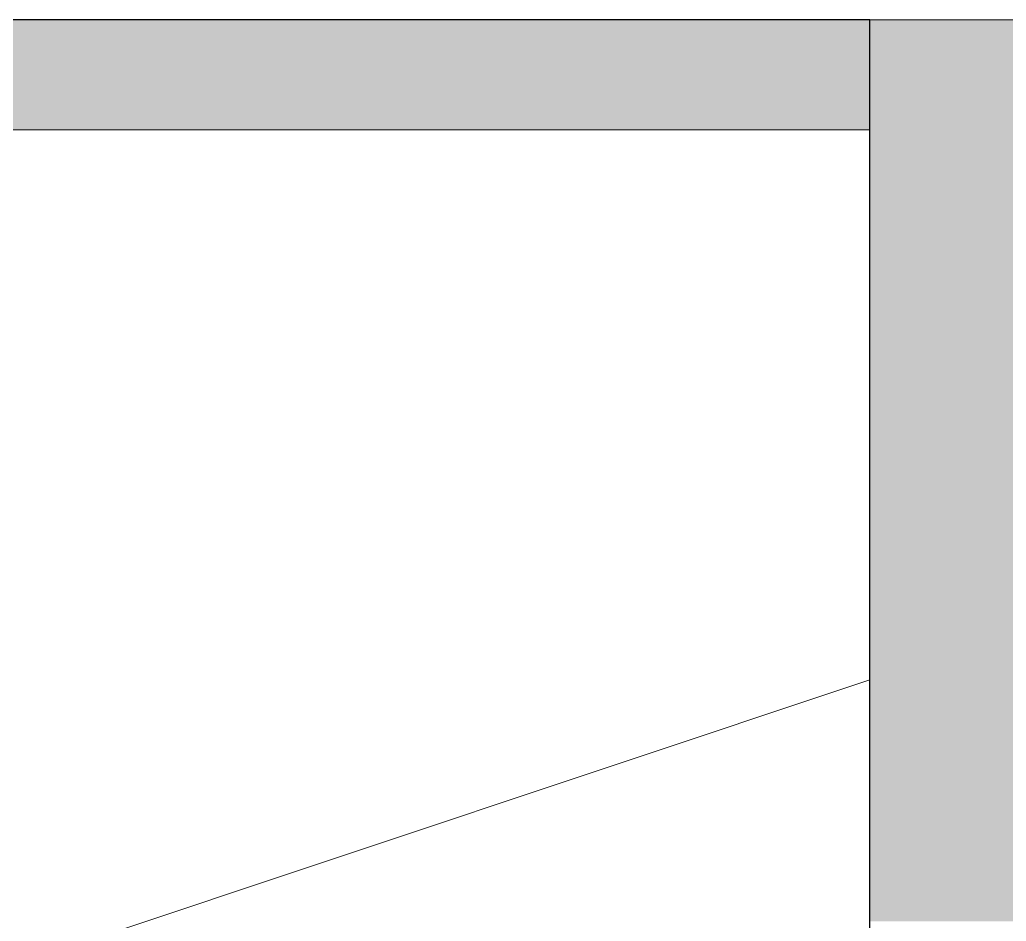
# Model space of a CAD drawing. Header units: inches. Extents: x -10205 to 13964, y -460 to 30702.
# Drawn here: x -3021.23 to -3015.62, y 10013.59 to 10018.71 of the extents above; entities that cross this region are included whole.
import ezdxf

# ---------------------------------------------------------------- set-up
doc = ezdxf.new("R2010")
doc.units = ezdxf.units.IN
doc.header["$MEASUREMENT"] = 0
for name, color, linetype, lineweight in [('A-WALL', 113, 'Continuous', 9), ('A-WALL-7', 113, 'Continuous', 5), ('A-WALL-8', 113, 'Continuous', 25), ('A-WALL-PATT-5', 111, 'Continuous', 9)]:
    doc.layers.add(name, color=color, linetype=linetype, lineweight=lineweight)

msp = doc.modelspace()

# ---------------------------------------------------------------- hatches: boundary and pattern name
at = {"layer": 'A-WALL-7'}
msp.add_hatch(color=256, dxfattribs=at).paths.add_polyline_path([(-3001.8924, 10013.5894), (-2978.3737, 10013.5894), (-2978.3737, 10018.7144), (-3016.3987, 10018.7144), (-3016.3987, 10013.5894), (-3014.3987, 10013.5894)], flags=0)
at = {"layer": 'A-WALL-PATT-5'}
h = msp.add_hatch(dxfattribs=at)
h.set_pattern_fill('FP_2', color=256, style=0, pattern_type=2)
h.set_pattern_definition([(0, (0, 0), (61.44, 15.36), [2.534, -43.546, 2.534, -43.546, -245.76]), (0, (0, 0), (61.44, 15.36), [-92.16, 2.534, -89.626, 2.534, -43.546, -107.52]), (0, (0, 0), (61.44, 15.36), [-230.4, 2.534, -28.186, 2.534, -74.266]), (120, (23.04, 7.68), (-44.02215, 45.5286), [2.534, -43.546, 2.534, -43.546, -245.76]), (120, (23.04, 7.68), (-44.02215, 45.5286), [-92.16, 2.534, -89.626, 2.534, -43.546, -107.52]), (120, (23.04, 7.68), (-44.02215, 45.5286), [-230.4, 2.534, -28.186, 2.534, -74.266]), (240, (30.72, 38.4), (-17.41785, -60.8886), [2.534, -43.546, 2.534, -43.546, -245.76]), (240, (30.72, 38.4), (-17.41785, -60.8886), [-92.16, 2.534, -89.626, 2.534, -43.546, -107.52]), (240, (30.72, 38.4), (-17.41785, -60.8886), [-230.4, 2.534, -28.186, 2.534, -74.266])])
h.paths.add_polyline_path([(-2319.5362, 10018.0894), (-2319.5362, 10018.7144), (-2369.3112, 10018.7144), (-2369.3112, 10018.0894), (-2327.4551, 10018.0894)], flags=0)
h.paths.add_polyline_path([(-2281.5112, 10018.0894), (-2279.0598, 10018.1124), (-2279.0598, 10018.7144), (-2281.5112, 10018.7144)], flags=0)
h.paths.add_polyline_path([(-2561.1237, 10018.0894), (-2556.1237, 10018.0894), (-2555.4987, 10018.7144), (-2575.9237, 10018.7144), (-2575.9237, 10018.0894), (-2563.4987, 10018.0894)], flags=0)
h.paths.add_polyline_path([(-2253.1214, 10018.0894), (-2214.9612, 10018.0894), (-2214.9612, 10018.7144), (-2274.3098, 10018.7144), (-2274.3098, 10018.0894), (-2253.9237, 10018.0894)], flags=0)
h.paths.add_polyline_path([(-2407.3362, 10018.0894), (-2407.3362, 10018.7144), (-2451.5487, 10018.7144), (-2450.9237, 10018.0894), (-2443.5487, 10018.0894)], flags=0)
h.paths.add_polyline_path([(-2138.9112, 10018.0894), (-2111.3487, 10018.0894), (-2111.3487, 10018.7144), (-2138.9112, 10018.7144)], flags=0)
h.paths.add_polyline_path([(-2851.4987, 10018.0894), (-2851.4987, 10018.7144), (-2868.5112, 10018.7144), (-2868.5112, 10018.0894), (-2851.4998, 10018.0894)], flags=0)
h.paths.add_polyline_path([(-3139.4987, 10018.0894), (-3139.4987, 10018.7144), (-3175.7112, 10018.7144), (-3175.7112, 10018.0894), (-3140.1237, 10018.0894)], flags=0)
h.paths.add_polyline_path([(-2971.7487, 10018.0894), (-2964.3737, 10018.0894), (-2964.3737, 10018.7144), (-2978.3737, 10018.7144), (-2978.3737, 10018.0894)], flags=0)
h.paths.add_polyline_path([(-3134.1237, 10018.0894), (-3098.5362, 10018.0894), (-3098.5362, 10018.7144), (-3134.7487, 10018.7053), (-3134.7487, 10018.0894)], flags=0)
h.paths.add_polyline_path([(-2846.1237, 10018.0894), (-2791.3362, 10018.0894), (-2791.3362, 10018.7144), (-2846.7487, 10018.7144), (-2846.7487, 10018.0894)], flags=0)
h.paths.add_polyline_path([(-2936.3737, 10018.0894), (-2933.9987, 10018.0894), (-2933.9987, 10018.7144), (-2936.3737, 10018.7144), (-2936.3737, 10018.4548)], flags=0)
h.paths.add_polyline_path([(-3016.3987, 10018.0894), (-3016.3987, 10018.7144), (-3060.5112, 10018.7144), (-3060.5112, 10018.0894)], flags=0)
h.paths.add_polyline_path([(-3444.5112, 10018.0894), (-3427.4987, 10018.0894), (-3427.4987, 10018.7144), (-3444.5112, 10018.7144)], flags=0)
h.paths.add_polyline_path([(-2906.5362, 10018.0894), (-2906.5362, 10018.7144), (-2930.4987, 10018.7144), (-2930.4987, 10018.0894)], flags=0)
h.paths.add_polyline_path([(-3422.7487, 10018.0894), (-3348.5237, 10018.0894), (-3348.5237, 10018.7144), (-3422.7487, 10018.7144), (-3422.7487, 10018.252)], flags=0)
h.paths.add_polyline_path([(-2637.9237, 10018.0894), (-2633.0987, 10018.0894), (-2633.1841, 10018.7144), (-2676.5112, 10018.7144), (-2676.5112, 10018.0894), (-2656.1841, 10018.0894)], flags=0)
h.paths.add_polyline_path([(-2753.3112, 10018.0894), (-2714.5362, 10018.0894), (-2714.5362, 10018.7144), (-2753.3112, 10018.7144)], flags=0)
h.paths.add_polyline_path([(-3213.7362, 10018.0894), (-3213.7362, 10018.7144), (-3214.1112, 10018.7144), (-3214.1112, 10018.0894)], flags=0)
h.paths.add_polyline_path([(-2627.7237, 10018.0894), (-2615.9237, 10018.0894), (-2615.9237, 10018.7144), (-2628.3487, 10018.7144), (-2628.3469, 10018.0894)], flags=0)
h.paths.add_polyline_path([(-3302.7487, 10018.0894), (-3252.1362, 10018.0894), (-3252.1362, 10018.7144), (-3310.4987, 10018.7144), (-3310.4987, 10018.0894), (-3305.4237, 10018.0894)], flags=0)
h.paths.add_polyline_path([(-3482.5362, 10018.0894), (-3482.5362, 10018.7144), (-3607.1971, 10018.7144), (-3607.1971, 10018.0894), (-3521.1616, 10018.0894)], flags=0)
h.paths.add_polyline_path([(-3751.3362, 10018.0894), (-3751.3362, 10018.7144), (-3822.7237, 10018.7144), (-3822.7237, 10018.0894), (-3751.5237, 10018.0894)], flags=0)
h.paths.add_polyline_path([(-3712.9362, 10018.0894), (-3712.9362, 10018.7144), (-3713.3112, 10018.7144), (-3713.3112, 10018.0894)], flags=0)
h.paths.add_polyline_path([(-3636.9487, 10018.0894), (-3635.1971, 10018.0894), (-3635.1971, 10018.7144), (-3674.9112, 10018.7144), (-3674.9112, 10018.0894), (-3640.4487, 10018.0894)], flags=0)
h = msp.add_hatch(dxfattribs=at)
h.set_pattern_fill('FP_4', color=256, style=0, pattern_type=2)
h.set_pattern_definition([(216.87, (12.795, 31.987), (95.9612857, 63.9749714), [15.994, -143.942]), (206.565, (31.987, 22.391), (-31.986981, -31.986924), [35.763, -35.763]), (198.435, (31.987, 6.397), (-63.974746, -31.987128), [20.231, -80.922])])
h.paths.add_polyline_path([(-2138.9112, 10012.5894), (-2110.7237, 10012.5894), (-2110.7237, 10018.0894), (-2138.9112, 10018.0894), (-2138.9112, 10012.6894)], flags=0)
h.paths.add_polyline_path([(-2369.3112, 10012.5894), (-2319.5362, 10012.5894), (-2319.5362, 10018.0894), (-2369.3112, 10018.0894), (-2369.3112, 10012.6894)], flags=0)
h.paths.add_polyline_path([(-2847.3737, 10012.5894), (-2791.3362, 10012.5894), (-2791.3362, 10018.0894), (-2868.5112, 10018.0894), (-2868.5112, 10012.5894), (-2850.8737, 10012.5894)], flags=0)
h.paths.add_polyline_path([(-2628.9737, 10012.5894), (-2615.9237, 10012.5894), (-2615.9237, 10018.0894), (-2676.5112, 10018.0894), (-2676.5112, 10012.5894), (-2629.8292, 10012.5894)], flags=0)
h.paths.add_polyline_path([(-2214.9612, 10012.5894), (-2214.9612, 10018.0894), (-2281.5112, 10018.0894), (-2281.5112, 10012.5894), (-2274.9156, 10012.5894)], flags=0)
h.paths.add_polyline_path([(-2945.1237, 10012.5894), (-2906.5362, 10012.5894), (-2906.5362, 10018.0894), (-2936.3737, 10018.0894), (-2936.3737, 10017.7144), (-2964.3737, 10017.7144), (-2964.3737, 10018.0894), (-2978.3737, 10018.0894), (-2978.3737, 10012.5894), (-2964.3737, 10012.5894)], flags=0)
h.paths.add_polyline_path([(-2714.5362, 10012.5894), (-2714.5362, 10018.0894), (-2753.3112, 10018.0894), (-2753.3112, 10012.5894)], flags=0)
h.paths.add_polyline_path([(-2482.6232, 10012.5894), (-2407.3362, 10012.5894), (-2407.3362, 10018.0894), (-2575.9237, 10018.0894), (-2575.9237, 10012.5894), (-2560.5931, 10012.5894)], flags=0)
h.paths.add_polyline_path([(-3214.1112, 10012.5894), (-3213.7362, 10012.5894), (-3213.7362, 10018.0894), (-3214.1112, 10018.0894), (-3214.1112, 10013.5894)], flags=0)
h.paths.add_polyline_path([(-3098.5362, 10012.5894), (-3098.5362, 10018.0894), (-3175.7112, 10018.0894), (-3175.7112, 10012.5894), (-3105.7463, 10012.5894)], flags=0)
h.paths.add_polyline_path([(-3016.3987, 10012.5894), (-3016.3987, 10018.0894), (-3060.5112, 10018.0894), (-3060.5112, 10012.5894)], flags=0)
h.paths.add_polyline_path([(-3305.4237, 10012.5894), (-3252.1362, 10012.5894), (-3252.1362, 10018.0894), (-3310.4987, 10018.0894), (-3310.4987, 10012.5894)], flags=0)
h.paths.add_polyline_path([(-3353.4237, 10012.5894), (-3348.5237, 10012.5894), (-3348.5237, 10018.0894), (-3444.5112, 10018.0894), (-3444.5112, 10012.5894), (-3417.3078, 10012.5894)], flags=0)
h.paths.add_polyline_path([(-3751.5237, 10012.5894), (-3751.3362, 10012.5894), (-3751.3362, 10018.0894), (-3828.2237, 10018.0894), (-3828.2237, 10012.5894)], flags=0)
h.paths.add_polyline_path([(-3713.3112, 10012.5894), (-3712.9362, 10012.5894), (-3712.9362, 10018.0894), (-3713.3112, 10018.0894), (-3713.3112, 10013.5894)], flags=0)
h.paths.add_polyline_path([(-3674.9112, 10012.5894), (-3482.5362, 10012.5894), (-3482.5362, 10018.0894), (-3607.1971, 10018.0894), (-3607.1971, 10017.6421), (-3635.1971, 10017.6421), (-3635.1971, 10018.0894), (-3674.9112, 10018.0894)], flags=0)

# ---------------------------------------------------------------- linework, layer by layer
at = {"layer": 'A-WALL'}
for p, q in [((-3016.3987, 10018.7144), (-2978.3737, 10018.7144)), ((-3060.5112, 10018.0894), (-3016.3987, 10018.0894))]:
    msp.add_line(p, q, dxfattribs=at)
at = {"layer": 'A-WALL-8'}
for p, q in [((-3016.3987, 10018.7144), (-3060.5112, 10018.7144)), ((-3016.3987, 10010.0894), (-3016.3987, 10018.7144))]:
    msp.add_line(p, q, dxfattribs=at)

doc.saveas('drawing.dxf')
